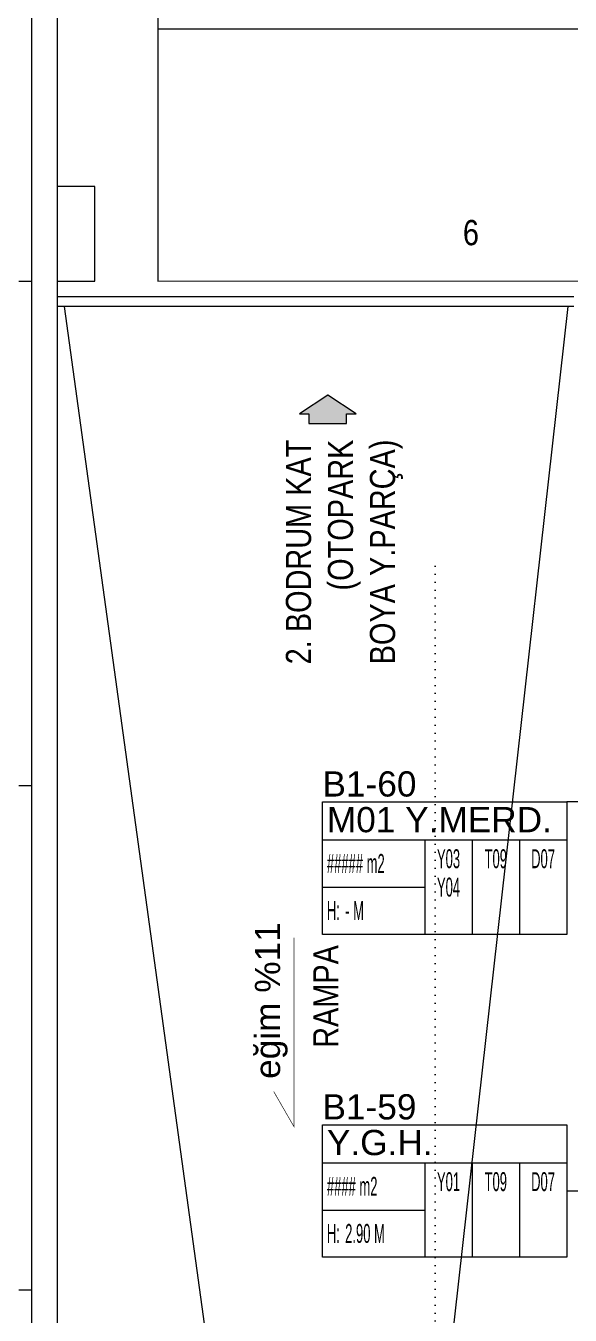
# Model space of a CAD drawing. Header units: metres. Extents: x -13933 to 152404, y -7861 to 21912.
# Drawn here: x 55990 to 56854, y 2400 to 4445 of the extents above; entities that cross this region are included whole.
import ezdxf
from ezdxf.enums import TextEntityAlignment as Align

# ---------------------------------------------------------------- set-up
doc = ezdxf.new("R2010")
doc.units = ezdxf.units.M
doc.header["$LTSCALE"] = 100
doc.header["$MEASUREMENT"] = 0
for name, pattern in [('DASHDOT2', [0.5, 0.25, -0.125, 0, -0.125]), ('DOT2', [0.125, 0, -0.125]), ('HIDDEN', [0.375, 0.25, -0.125])]:
    doc.linetypes.add(name, pattern=pattern)
doc.layers.get('0').update_dxf_attribs({"color": 9, "lineweight": 9})
for name, color, linetype, lineweight in [('00', 9, 'Continuous', 9), ('01', 9, 'Continuous', 9), ('05', 9, 'Continuous', 9), ('06D', 9, 'Continuous', 9), ('21', 9, 'Continuous', 9), ('21_mahal200', 9, 'Continuous', 9), ('24', 9, 'DASHDOT2', 9)]:
    doc.layers.add(name, color=color, linetype=linetype, lineweight=lineweight)
doc.styles.add('Arial', font='arial.ttf', dxfattribs={"height": 2.5})
doc.styles.add('MuuM_TEXT-ITALIC', font='ARIALNI.TTF')
doc.styles.add('MuuM_TEXT-STANDART', font='ARIALN.TTF')
doc.dimstyles.new('MuuM_DIM200', dxfattribs={"dimscale": 20, "dimtxt": 2, "dimasz": 1, "dimexe": 1, "dimexo": 1, "dimgap": 1, "dimtad": 1, "dimdec": 1, "dimrnd": 0.5, "dimdsep": 46, "dimtxsty": 'MuuM_TEXT-STANDART', "dimblk": 'ARCHTICK', "dimcen": 0, "dimdle": 0.15, "dimclrd": 256, "dimclre": 256, "dimclrt": 256, "dimadec": 0, "dimazin": 0, "dimtfac": 5, "dimtdec": 1, "dimtix": 1, "dimtmove": 2, "dimatfit": 3, "dimldrblk": 'DOT', "dimfxl": 3, "dimfxlon": 1, "dimtolj": 1, "dimlwd": -1, "dimlwe": -1, "dimarcsym": 0})

# ---------------------------------------------------------------- blocks, each defined once
blk = doc.blocks.new('p-akslar_yeni')
at = {"layer": '24'}
for points in [[(732.9, -4535), (6415, -4535)], [(732.9, -5335), (6415, -5335)], [(732.9, -6135), (6415, -6135)]]:
    blk.add_lwpolyline(points, dxfattribs=at)
blk = doc.blocks.new('1.bod.mimari.elk')
at = {"layer": '01'}
blk.add_lwpolyline([(40, -8750), (0, -8750), (0, -2950), (40, -2950), (40, -8750), (40, -8750)], close=True, dxfattribs=at)
blk = doc.blocks.new('p-işyeri')
at = {"color": 0, "const_width": 2}
blk.add_lwpolyline([(200, 0), (200, 700), (-200, 700), (-200, 0)], close=True, dxfattribs=at)
blk = doc.blocks.new('0_arrow1')
blk.add_hatch(color=254).paths.add_polyline_path([(0, 0), (-22.5, -15), (-15, -15), (-15, -22.5), (15, -22.5), (15, -15), (22.5, -15)])
at = {"linetype": 'ByBlock', "lineweight": -2}
blk.add_lwpolyline([(15, -22.5), (-15, -22.5), (-15, -15), (-22.5, -15), (0, 0), (22.5, -15), (15, -15)], close=True, dxfattribs=at)
blk.add_point((0, 0))
blk = doc.blocks.new('0_slopearrow')
at = {"const_width": 0.05}
blk.add_lwpolyline([(11.21, 0), (-3.79, 0), (-1, 1.61)], dxfattribs=at)
at = {"style": 'Arial'}
blk.add_attdef('EGIM', text='', height=2, dxfattribs=at).set_placement((0, 0.5), align=Align.BOTTOM_LEFT)
at = {"style": 'MuuM_TEXT-ITALIC'}
blk.add_attdef('SLOPE', text='', height=2, dxfattribs=at).set_placement((0, -0.5), align=Align.TOP_LEFT)
blk = doc.blocks.new('p-birim')
blk.add_lwpolyline([(0, 0), (1, 0), (1, 1), (0, 1)], close=True)
blk = doc.blocks.new('_ArchTick')
at = {"color": 0, "linetype": 'ByBlock', "const_width": 0.15}
blk.add_lwpolyline([(-0.5, -0.5), (0.5, 0.5)], dxfattribs=at)
blk = doc.blocks.new('_Dot')
at = {"color": 0, "linetype": 'ByBlock', "lineweight": -2}
blk.add_line((-0.5, 0), (-1, 0), dxfattribs=at)
at = {"color": 0, "linetype": 'ByBlock', "const_width": 0.5}
blk.add_lwpolyline([(-0.25, 0, 1), (0.25, 0, 1)], format="xyb", close=True, dxfattribs=at)
blk = doc.blocks.new('0_roomno2')
blk.add_lwpolyline([(19.38, -10.5), (0, -10.5), (0, 0), (19.38, 0)], close=True)
for points in [[(0, -3), (19.38, -3)], [(8.12, -3), (8.12, -10.5)], [(11.88, -3), (11.88, -10.5)], [(15.62, -3), (15.62, -10.5)], [(0, -6.75), (8.12, -6.75)]]:
    blk.add_lwpolyline(points)
at = {"style": 'MuuM_TEXT-STANDART', "width": 0.6}
blk.add_text('H:', height=1.5, dxfattribs=at).set_placement((0.35, -8.61), align=Align.MIDDLE_LEFT)
at = {"style": 'Arial'}
blk.add_attdef('ODANO', (0, 1.17), '', height=2, dxfattribs=at)
blk.add_attdef('MEKANADI', text='', height=2, dxfattribs=at).set_placement((0.35, -3), align=Align.BOTTOM_LEFT)
at = {"style": 'MuuM_TEXT-STANDART', "width": 0.6}
for tag, p in [('YER01', (10, -4.5)), ('TAVAN01', (13.75, -4.5)), ('DUVAR01', (17.5, -4.5)), ('YER02', (10, -6.75)), ('TAVAN02', (13.75, -6.75)), ('DUVAR02', (17.5, -6.75)), ('YER03', (10, -9)), ('TAVAN03', (13.75, -9)), ('DUVAR03', (17.5, -9))]:
    blk.add_attdef(tag, text='', height=1.5, dxfattribs=at).set_placement(p, align=Align.MIDDLE_CENTER)
for tag, p in [('M2', (0.35, -4.88)), ('TEMIZTAVANYUKSEKLIGI', (1.8, -8.61))]:
    blk.add_attdef(tag, text='', height=1.5, dxfattribs=at).set_placement(p, align=Align.MIDDLE_LEFT)
blk = doc.blocks.new('1.bod.mimari1.elk')
at = {"layer": '00'}
for points in [[(860, -4615), (40, -4615)], [(860, -4630), (40, -4630)]]:
    blk.add_lwpolyline(points, dxfattribs=at)
at = {"layer": '06D'}
blk.add_lwpolyline([(51.02, -4630), (491.81, -7830), (851.02, -4630)], dxfattribs=at)
at = {"layer": '06D', "linetype": 'DOT2'}
blk.add_lwpolyline([(640, -5042.1), (640, -7840, 0.4142136), (840, -8040), (3100, -8040)], format="xyb", dxfattribs=at)
at = {"layer": '05', "xscale": 60.00000000000003, "yscale": 150}
blk.add_blockref('p-birim', (40, -4590), dxfattribs=at)
at = {"layer": '06D', "color": 89, "linetype": 'HIDDEN', "true_color": 0x2e4d23, "rotation": 90}
for p in [(900, -3990), (900, -4390)]:
    blk.add_blockref('p-işyeri', p, dxfattribs=at)
at = {"layer": '21', "xscale": -2, "yscale": 2, "zscale": 2}
blk.add_blockref('0_arrow1', (469.51, -4770.66), dxfattribs=at)
at = {"layer": '21'}
ref = blk.add_blockref('0_slopearrow', (415.91, -5855.18), dxfattribs=dict(at, xscale=20, yscale=20, zscale=20, rotation=90))
ref.add_attrib('EGIM', 'eğim %11', dxfattribs={"layer": '0', "height": 40, "rotation": 90, "style": 'Arial'}).set_placement((405.91, -5855.18), align=Align.BOTTOM_LEFT)
at = {"layer": '21_mahal200'}
ref = blk.add_blockref('0_roomno2', (461.14, -5416.04), dxfattribs=dict(at, xscale=20, yscale=20, zscale=20))
ref.add_attrib('ODANO', 'B1-60', (461.14, -5407.4), dxfattribs={"layer": '0', "height": 40, "style": 'Arial'})
ref.add_attrib('MEKANADI', 'M01 Y.MERD.', dxfattribs={"layer": '0', "height": 40, "style": 'Arial'}).set_placement((468.14, -5476.04), align=Align.BOTTOM_LEFT)
ref.add_attrib('M2', '##### m2', dxfattribs={"layer": '0', "height": 30, "style": 'MuuM_TEXT-STANDART', "width": 0.6}).set_placement((468.14, -5513.54), align=Align.MIDDLE_LEFT)
ref.add_attrib('TEMIZTAVANYUKSEKLIGI', '- M', dxfattribs={"layer": '0', "height": 30, "style": 'MuuM_TEXT-STANDART', "width": 0.6}).set_placement((497.14, -5588.2), align=Align.MIDDLE_LEFT)
ref.add_attrib('YER01', 'Y03', dxfattribs={"layer": '0', "height": 30, "style": 'MuuM_TEXT-STANDART', "width": 0.6}).set_placement((661.14, -5506.04), align=Align.MIDDLE_CENTER)
ref.add_attrib('TAVAN01', 'T09', dxfattribs={"layer": '0', "height": 30, "style": 'MuuM_TEXT-STANDART', "width": 0.6}).set_placement((736.14, -5506.04), align=Align.MIDDLE_CENTER)
ref.add_attrib('DUVAR01', 'D07', dxfattribs={"layer": '0', "height": 30, "style": 'MuuM_TEXT-STANDART', "width": 0.6}).set_placement((811.14, -5506.04), align=Align.MIDDLE_CENTER)
ref.add_attrib('YER02', 'Y04', dxfattribs={"layer": '0', "height": 30, "style": 'MuuM_TEXT-STANDART', "width": 0.6}).set_placement((661.14, -5551.04), align=Align.MIDDLE_CENTER)
ref = blk.add_blockref('0_roomno2', (461.14, -5928.15), dxfattribs=dict(at, xscale=20, yscale=20, zscale=20))
ref.add_attrib('ODANO', 'B1-59', (461.14, -5919.51), dxfattribs={"layer": '0', "height": 40, "style": 'Arial'})
ref.add_attrib('MEKANADI', 'Y.G.H.', dxfattribs={"layer": '0', "height": 40, "style": 'Arial'}).set_placement((468.14, -5988.15), align=Align.BOTTOM_LEFT)
ref.add_attrib('M2', '#### m2', dxfattribs={"layer": '0', "height": 30, "style": 'MuuM_TEXT-STANDART', "width": 0.6}).set_placement((468.14, -6025.65), align=Align.MIDDLE_LEFT)
ref.add_attrib('TEMIZTAVANYUKSEKLIGI', '2.90 M', dxfattribs={"layer": '0', "height": 30, "style": 'MuuM_TEXT-STANDART', "width": 0.6}).set_placement((497.14, -6100.31), align=Align.MIDDLE_LEFT)
ref.add_attrib('YER01', 'Y01', dxfattribs={"layer": '0', "height": 30, "style": 'MuuM_TEXT-STANDART', "width": 0.6}).set_placement((661.14, -6018.15), align=Align.MIDDLE_CENTER)
ref.add_attrib('TAVAN01', 'T09', dxfattribs={"layer": '0', "height": 30, "style": 'MuuM_TEXT-STANDART', "width": 0.6}).set_placement((736.14, -6018.15), align=Align.MIDDLE_CENTER)
ref.add_attrib('DUVAR01', 'D07', dxfattribs={"layer": '0', "height": 30, "style": 'MuuM_TEXT-STANDART', "width": 0.6}).set_placement((811.14, -6018.15), align=Align.MIDDLE_CENTER)
at = {"layer": '21', "style": 'MuuM_TEXT-STANDART'}
blk.add_text('6', height=40, dxfattribs=at).set_placement((709.47, -4545), align=Align.BOTTOM_RIGHT)
at = {"layer": '21', "char_height": 40, "width": 1672.7261, "attachment_point": 3, "rotation": 90, "style": 'MuuM_TEXT-STANDART'}
for s, insert in [('2. BODRUM KAT\\P(OTOPARK \\PBOYA Y.PARÇA)', (403.05, -4841.33)), ('RAMPA', (446.41, -5642.99))]:
    blk.add_mtext(s, dxfattribs=dict(at, insert=insert))
at = {"layer": '21_mahal200'}
for points in [[(1032.71, -5416.04), (848.64, -5416.04)], [(1088.63, -6033.15), (848.64, -6033.15)]]:
    blk.add_leader(points, dimstyle='MuuM_DIM200', override={"dimasz": 1, "dimfxl": 10}, dxfattribs=at)

msp = doc.modelspace()

# ---------------------------------------------------------------- block references
at = {"layer": '06D'}
for name in ['1.bod.mimari.elk', '1.bod.mimari1.elk']:
    msp.add_blockref(name, (56000, 8630), dxfattribs=at)
at = {"layer": '24'}
msp.add_blockref('p-akslar_yeni', (49585, 8575), dxfattribs=at)

doc.saveas('drawing.dxf')
